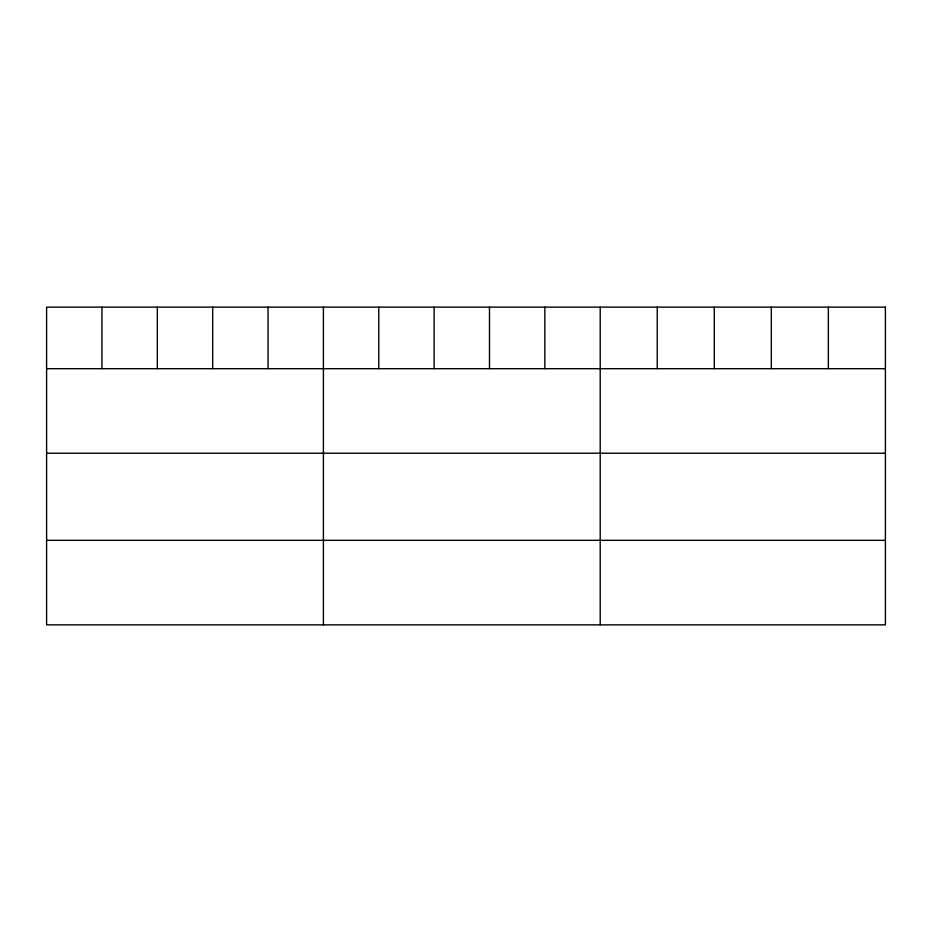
<?xml version="1.0" encoding="UTF-8"?>
<svg xmlns="http://www.w3.org/2000/svg" width="932" height="932" viewBox="0 0 932 932"><rect width="100%" height="100%" fill="white"/><g stroke="black" fill="none" stroke-linecap="round" stroke-linejoin="round"><path stroke-width="1.4" d="M46.6 368.688L885.4 368.688M46.6 453.22L885.4 453.22M46.6 540.327L885.4 540.327M828.362 307.141L828.362 368.688M771.323 307.141L771.323 368.688M714.285 307.141L714.285 368.688M657.246 307.141L657.246 368.688M600.208 307.141L600.208 624.859M544.847 307.141L544.847 368.688M489.486 307.141L489.486 368.688M434.126 307.141L434.126 368.688M378.765 307.141L378.765 368.688M323.404 307.141L323.404 624.859M268.043 307.141L268.043 368.688M212.682 307.141L212.682 368.688M157.322 307.141L157.322 368.688M101.961 307.141L101.961 368.688M885.4 307.141L46.6 307.141L46.6 624.859L885.4 624.859L885.4 307.141"/></g></svg>
